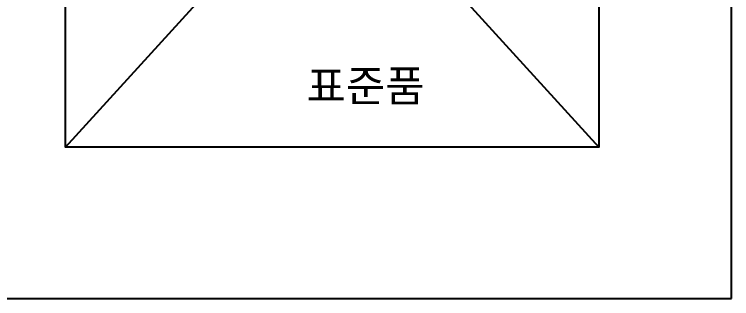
# Model space of a CAD drawing. Header units: inches. Extents: x 0 to 23821, y 0 to 11279.
# Drawn here: x 23454.7 to 23820.8, y 1770.5 to 1915.3 of the extents above; entities that cross this region are included whole.
import ezdxf

# ---------------------------------------------------------------- set-up
doc = ezdxf.new("R2010")
doc.units = ezdxf.units.IN
doc.header["$LTSCALE"] = 10
doc.header["$MEASUREMENT"] = 0
doc.layers.add('V', color=1, linetype='Continuous')
doc.styles.add('SCI', font='')
doc.styles.get('SCI').set_extended_font_data('Gulim')

msp = doc.modelspace()

# ---------------------------------------------------------------- linework, layer by layer
msp.add_lwpolyline([(16750, 1770.46366694), (23820.81798648, 1770.46366694), (23820.81798648, 2874.08069523), (16750, 2874.08069523)], close=True)
at = {"layer": 'V'}
for p, q in [((23480.79940536, 2145.71025841), (23753.01827664, 1847.70465967)), ((23480.79940536, 1847.70465967), (23753.01827664, 2145.71025841))]:
    msp.add_line(p, q, dxfattribs=at)
msp.add_lwpolyline([(23480.79940536, 2145.71025841), (23753.01827664, 2145.71025841), (23753.01827664, 1847.70465967), (23480.79940536, 1847.70465967)], close=True, dxfattribs=at)

# ---------------------------------------------------------------- texts
at = {"color": 2, "insert": (23587.20205576, 1886.85941475), "char_height": 16, "width": 94.7802370477, "attachment_point": 1, "style": 'SCI'}
msp.add_mtext('\\pi16.65776;표준품', dxfattribs=at)

doc.saveas('drawing.dxf')
